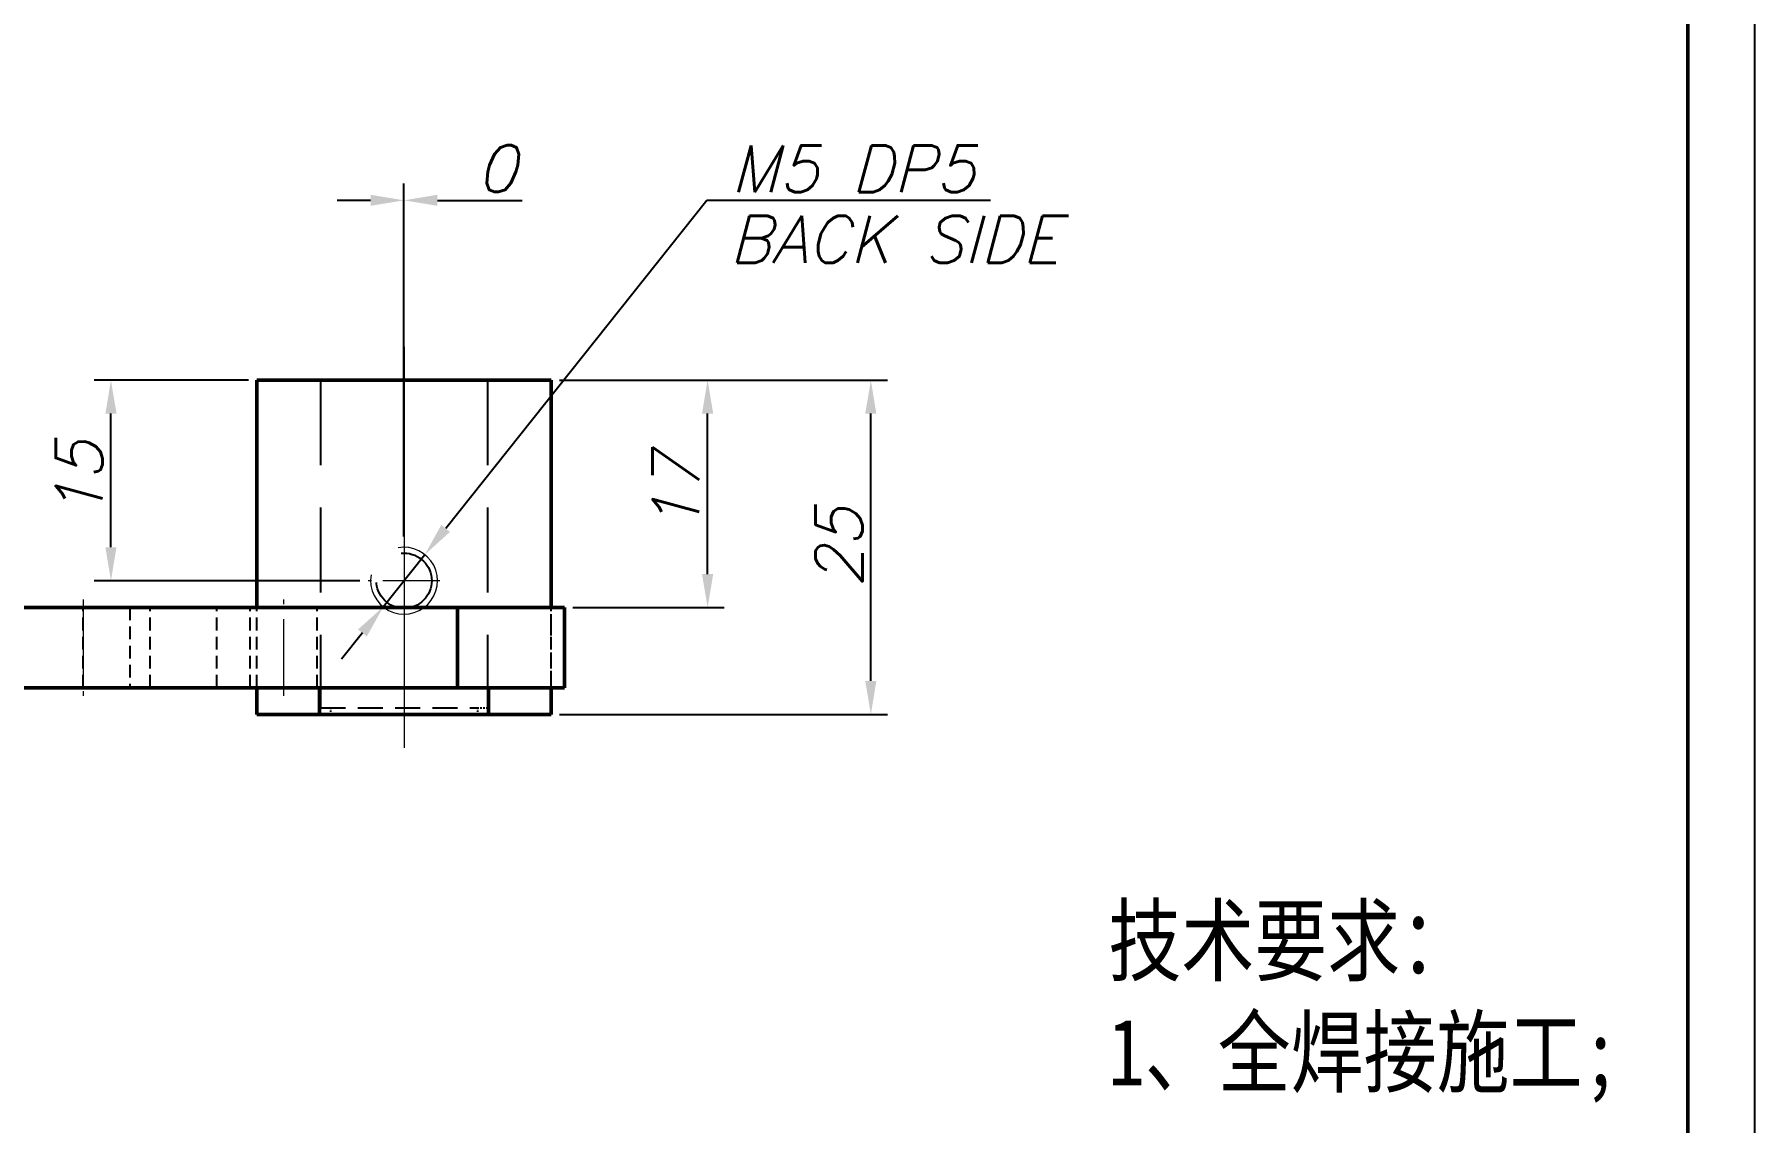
# Model space of a CAD drawing. Header units: inches. Extents: x 17901 to 26602, y 9673 to 14036.
# Drawn here: x 21220.5 to 21349.2, y 12564 to 12645.4 of the extents above; entities that cross this region are included whole.
import ezdxf

# ---------------------------------------------------------------- set-up
doc = ezdxf.new("R2010")
doc.units = ezdxf.units.IN
doc.header["$MEASUREMENT"] = 0
doc.linetypes.add('CENTER', pattern=[50.8, 31.75, -6.35, 6.35, -6.35])
doc.linetypes.add('DASHED2', pattern=[9.525, 6.35, -3.175])
doc.layers.add('Dim', color=3, linetype='Continuous')
for name, color, linetype, lineweight in [('中心线', 1, 'CENTER', 15), ('图框_内框线', 5, 'Continuous', 50), ('标注线', 3, 'Continuous', 25), ('粗实线', 7, 'Continuous', 50), ('细实线', 4, 'Continuous', 25), ('虚线', 2, 'DASHED2', 25)]:
    doc.layers.add(name, color=color, linetype=linetype, lineweight=lineweight)
doc.styles.add('DIM_FONT', font='romans.shx', dxfattribs={"oblique": 15})
doc.styles.add('宋体', font='', dxfattribs={"width": 0.8, "height": 5})
doc.styles.get('宋体').set_extended_font_data('SimSun')
doc.dimstyles.new('幅面 1：1$0', dxfattribs={"dimtxt": 3.5, "dimasz": 2.5, "dimexe": 1.25, "dimexo": 0.625, "dimtad": 1, "dimdsep": 46, "dimtxsty": 'DIM_FONT', "dimcen": 2.5, "dimclrd": 256, "dimclre": 256, "dimclrt": 256, "dimadec": 0, "dimazin": 0, "dimtm": 1e-09, "dimtfac": 0.5, "dimtmove": 0, "dimatfit": 3, "dimfxl": 1, "dimlwd": -1, "dimarcsym": 0})
doc.dimstyles.new('幅面 1：1$3', dxfattribs={"dimtxt": 3.5, "dimasz": 2.5, "dimexe": 1.25, "dimexo": 0.625, "dimtad": 1, "dimtih": 1, "dimtoh": 1, "dimdsep": 46, "dimtxsty": 'DIM_FONT', "dimcen": 2.5, "dimclrd": 256, "dimclre": 256, "dimclrt": 256, "dimazin": 2, "dimtfac": 0.5, "dimtmove": 0, "dimatfit": 3, "dimfxl": 1, "dimlwd": -1, "dimlwe": -1, "dimarcsym": 0})

# ---------------------------------------------------------------- blocks, each defined once
blk = doc.blocks.new('*D238')
at = {"layer": 'Defpoints', "color": 0, "transparency": 16777216}
for p in [(21259.15, 12619.56), (21270.86, 12619.56), (21260.15, 12602.56)]:
    blk.add_point(p, dxfattribs=at)
at = {"layer": '标注线', "lineweight": -2, "transparency": 16777216}
for p, q in [((21259.78, 12619.56), (21272.11, 12619.56)), ((21260.78, 12602.56), (21272.11, 12602.56))]:
    blk.add_line(p, q, dxfattribs=at)
at = {"layer": '标注线', "transparency": 16777216}
blk.add_line((21270.86, 12605.06), (21270.86, 12617.06), dxfattribs=at)
for points in [[(21270.44, 12617.06), (21271.28, 12617.06), (21270.86, 12619.56)], [(21270.44, 12605.06), (21271.28, 12605.06), (21270.86, 12602.56)]]:
    blk.add_solid(points, dxfattribs=at)
at = {"layer": '标注线', "transparency": 16777216, "insert": (21268.49, 12611.06), "char_height": 3.5, "attachment_point": 5, "rotation": 90, "style": 'DIM_FONT'}
blk.add_mtext('17', dxfattribs=at)
blk = doc.blocks.new('*D239')
at = {"layer": 'Defpoints', "color": 0, "transparency": 16777216}
for p in [(21259.15, 12619.56), (21283.07, 12619.56), (21259.15, 12594.56)]:
    blk.add_point(p, dxfattribs=at)
at = {"layer": '标注线', "lineweight": -2, "transparency": 16777216}
for p, q in [((21259.78, 12619.56), (21284.32, 12619.56)), ((21259.78, 12594.56), (21284.32, 12594.56))]:
    blk.add_line(p, q, dxfattribs=at)
at = {"layer": '标注线', "transparency": 16777216}
blk.add_line((21283.07, 12597.06), (21283.07, 12617.06), dxfattribs=at)
for points in [[(21282.65, 12617.06), (21283.48, 12617.06), (21283.07, 12619.56)], [(21282.65, 12597.06), (21283.48, 12597.06), (21283.07, 12594.56)]]:
    blk.add_solid(points, dxfattribs=at)
at = {"layer": '标注线', "transparency": 16777216, "insert": (21280.69, 12607.06), "char_height": 3.5, "attachment_point": 5, "rotation": 90, "style": 'DIM_FONT'}
blk.add_mtext('25', dxfattribs=at)
blk = doc.blocks.new('*D241')
at = {"layer": 'Defpoints', "color": 0, "transparency": 16777216}
for p in [(21226.23, 12619.56), (21237.15, 12619.56), (21245.47, 12604.56)]:
    blk.add_point(p, dxfattribs=at)
at = {"layer": '标注线', "lineweight": -2, "transparency": 16777216}
for p, q in [((21236.53, 12619.56), (21224.98, 12619.56)), ((21244.84, 12604.56), (21224.98, 12604.56))]:
    blk.add_line(p, q, dxfattribs=at)
at = {"layer": '标注线', "transparency": 16777216}
blk.add_line((21226.23, 12607.06), (21226.23, 12617.06), dxfattribs=at)
for points in [[(21225.82, 12617.06), (21226.65, 12617.06), (21226.23, 12619.56)], [(21225.82, 12607.06), (21226.65, 12607.06), (21226.23, 12604.56)]]:
    blk.add_solid(points, dxfattribs=at)
at = {"layer": '标注线', "transparency": 16777216, "insert": (21223.86, 12612.06), "char_height": 3.5, "attachment_point": 5, "rotation": 90, "style": 'DIM_FONT'}
blk.add_mtext('15', dxfattribs=at)
blk = doc.blocks.new('*D242')
at = {"layer": 'Defpoints', "color": 0, "transparency": 16777216}
for p in [(21248.15, 12633.01), (21248.15, 12619.56), (21248.15, 12607.24)]:
    blk.add_point(p, dxfattribs=at)
at = {"layer": '标注线', "lineweight": -2, "transparency": 16777216}
for p in [(21248.15, 12607.87), (21248.15, 12620.18)]:
    blk.add_line(p, (21248.15, 12634.26), dxfattribs=at)
at = {"layer": '标注线', "transparency": 16777216}
for p, q in [((21245.65, 12633.01), (21243.15, 12633.01)), ((21250.65, 12633.01), (21256.98, 12633.01))]:
    blk.add_line(p, q, dxfattribs=at)
for points in [[(21245.65, 12633.43), (21245.65, 12632.6), (21248.15, 12633.01)], [(21250.65, 12633.43), (21250.65, 12632.6), (21248.15, 12633.01)]]:
    blk.add_solid(points, dxfattribs=at)
at = {"layer": '标注线', "transparency": 16777216, "insert": (21255.07, 12635.39), "char_height": 3.5, "attachment_point": 5, "style": 'DIM_FONT'}
blk.add_mtext('0', dxfattribs=at)
blk = doc.blocks.new('*D183')
at = {"layer": 'Defpoints', "color": 0, "transparency": 16777216}
for p in [(21249.71, 12606.51), (21246.6, 12602.6)]:
    blk.add_point(p, dxfattribs=at)
at = {"layer": '标注线', "transparency": 16777216}
for p, q in [((21270.8, 12633), (21251.27, 12608.47)), ((21292.03, 12633), (21270.8, 12633)), ((21246.6, 12602.6), (21249.71, 12606.51)), ((21245.04, 12600.65), (21243.48, 12598.69))]:
    blk.add_line(p, q, dxfattribs=at)
for points in [[(21250.94, 12608.73), (21251.59, 12608.21), (21249.71, 12606.51)], [(21244.71, 12600.91), (21245.37, 12600.39), (21246.6, 12602.6)]]:
    blk.add_solid(points, dxfattribs=at)
at = {"layer": '标注线', "transparency": 16777216, "insert": (21281.73, 12635.37), "char_height": 3.5, "attachment_point": 5, "style": 'DIM_FONT'}
blk.add_mtext('M5 DP5', dxfattribs=at)

msp = doc.modelspace()

# ---------------------------------------------------------------- linework, layer by layer
at = {"layer": 'Defpoints'}
msp.add_lwpolyline([(21139.168, 12793.923), (21349.168, 12793.923), (21349.168, 12496.923), (21139.168, 12496.923)], close=True, dxfattribs=at)
at = {"layer": '中心线'}
msp.add_line((21248.154, 12622.057), (21248.154, 12592.057), dxfattribs=at)
at = {"layer": '中心线', "ltscale": 0.134355}
for p, q in [((21248.154, 12607.244), (21248.154, 12601.87)), ((21250.841, 12604.557), (21245.467, 12604.557))]:
    msp.add_line(p, q, dxfattribs=at)
at = {"layer": '中心线', "ltscale": 0.180015}
msp.add_line((21224.154, 12603.157), (21224.154, 12595.957), dxfattribs=at)
at = {"layer": '中心线', "ltscale": 0.18}
msp.add_line((21239.154, 12595.957), (21239.154, 12603.157), dxfattribs=at)
at = {"layer": '图框_内框线'}
msp.add_lwpolyline([(21164.168, 12501.923), (21344.168, 12501.923), (21344.168, 12788.303), (21164.168, 12788.303)], close=True, dxfattribs=at)
at = {"layer": '粗实线'}
for p, q in [((21259.154, 12619.557), (21237.154, 12619.557)), ((21195.154, 12602.557), (21252.154, 12602.557)), ((21195.154, 12596.557), (21252.154, 12596.557))]:
    msp.add_line(p, q, dxfattribs=at)
at = {"layer": '粗实线', "ltscale": 0.424999}
for p, q in [((21237.154, 12602.557), (21237.154, 12619.557)), ((21259.154, 12602.557), (21259.154, 12619.557))]:
    msp.add_line(p, q, dxfattribs=at)
at = {"layer": '粗实线', "ltscale": 0.15}
for p, q in [((21252.154, 12602.557), (21252.154, 12596.557)), ((21260.154, 12596.557), (21260.154, 12602.557))]:
    msp.add_line(p, q, dxfattribs=at)
at = {"layer": '粗实线', "ltscale": 0.2}
for p, q in [((21260.154, 12602.557), (21252.154, 12602.557)), ((21260.154, 12596.557), (21252.154, 12596.557))]:
    msp.add_line(p, q, dxfattribs=at)
at = {"layer": '粗实线', "ltscale": 0.050001}
msp.add_line((21237.154, 12594.557), (21237.154, 12596.557), dxfattribs=at)
at = {"layer": '粗实线', "ltscale": 0.05}
for p, q in [((21241.83, 12594.557), (21241.83, 12596.557)), ((21254.479, 12594.557), (21254.479, 12596.557)), ((21259.154, 12594.557), (21259.154, 12596.557))]:
    msp.add_line(p, q, dxfattribs=at)
at = {"layer": '粗实线', "ltscale": 0.316228}
for p, q in [((21254.479, 12596.557), (21241.83, 12596.557)), ((21241.83, 12594.557), (21254.479, 12594.557))]:
    msp.add_line(p, q, dxfattribs=at)
at = {"layer": '粗实线', "ltscale": 0.116886}
for p, q in [((21241.83, 12594.557), (21237.154, 12594.557)), ((21259.154, 12594.557), (21254.479, 12594.557))]:
    msp.add_line(p, q, dxfattribs=at)
at = {"layer": '细实线', "lineweight": 13}
msp.add_arc((21248.154, 12604.557), 2.5, 169.99999, 100.00001, dxfattribs=at)
at = {"layer": '虚线'}
for p, q in [((21241.904, 12619.557), (21241.904, 12595.057)), ((21254.404, 12619.557), (21254.404, 12595.057))]:
    msp.add_line(p, q, dxfattribs=at)
at = {"layer": '虚线', "ltscale": 0.15}
for p, q in [((21224.154, 12596.557), (21224.154, 12602.557)), ((21224.154, 12596.557), (21224.154, 12602.557)), ((21227.654, 12602.557), (21227.654, 12596.557)), ((21229.154, 12596.557), (21229.154, 12602.557)), ((21234.154, 12596.557), (21234.154, 12602.557)), ((21236.654, 12596.557), (21236.654, 12602.557)), ((21236.654, 12596.557), (21236.654, 12602.557)), ((21237.154, 12596.557), (21237.154, 12602.557)), ((21237.154, 12596.557), (21237.154, 12602.557)), ((21241.654, 12596.557), (21241.654, 12602.557)), ((21241.654, 12596.557), (21241.654, 12602.557)), ((21259.154, 12596.557), (21259.154, 12602.557))]:
    msp.add_line(p, q, dxfattribs=at)
at = {"layer": '虚线', "ltscale": 0.1}
msp.add_line((21259.154, 12598.557), (21259.154, 12602.557), dxfattribs=at)
at = {"layer": '虚线', "ltscale": 0.049999}
msp.add_line((21259.154, 12596.557), (21259.154, 12598.557), dxfattribs=at)
at = {"layer": '虚线', "ltscale": 0.293372}
msp.add_line((21241.904, 12595.057), (21253.639, 12595.057), dxfattribs=at)
at = {"layer": '虚线', "ltscale": 0.0125}
for p, q in [((21242.654, 12595.057), (21242.654, 12594.557)), ((21253.654, 12595.057), (21253.654, 12594.557))]:
    msp.add_line(p, q, dxfattribs=at)
at = {"layer": '虚线', "ltscale": 0.019128}
msp.add_line((21253.639, 12595.057), (21254.404, 12595.057), dxfattribs=at)
at = {"layer": '虚线'}
msp.add_circle((21248.154, 12604.557), 2.067, dxfattribs=at)

# ---------------------------------------------------------------- texts
at = {"layer": 'Dim', "insert": (21272.459, 12628.347), "char_height": 3.5, "attachment_point": 7, "style": 'DIM_FONT'}
msp.add_mtext('BACK SIDE', dxfattribs=at)
at = {"layer": '标注线', "insert": (21300.835, 12580.138), "char_height": 10, "width": 1023.28183, "attachment_point": 1, "style": '宋体'}
msp.add_mtext('{\\H0.5x;技术要求：\\P1、全焊接施工;\\P\\P\\H2x;\\W0.7; }', dxfattribs=at)

# ---------------------------------------------------------------- dimensions: what is measured, and where the dimension line sits
at = {"layer": '标注线'}
dim = msp.add_diameter_dim_2p(p1=(21246.597, 12602.601), p2=(21249.712, 12606.513), text='<> DP5', dimstyle='幅面 1：1$3', override={"dimpost": 'M<>'}, dxfattribs=at)
dim.commit()
dim.dimension.update_dxf_attribs({"geometry": '*D183', "text_midpoint": (21281.731, 12632.999), "dimtype": 163})
dim = msp.add_linear_dim(base=(21248.154210895, 12633.013829622), p1=(21248.154210895, 12607.244220454), p2=(21248.154210895, 12619.557117182), dimstyle='幅面 1：1$0', dxfattribs=at)
dim.commit()
dim.dimension.update_dxf_attribs({"geometry": '*D242', "text_midpoint": (21255.069489187, 12635.388829622)})
for base, p1, p2, picture, middle in [((21226.235, 12619.557), (21245.467, 12604.557), (21237.154, 12619.557), '*D241', (21223.86, 12612.057)), ((21270.861, 12619.557), (21260.154, 12602.557), (21259.154, 12619.557), '*D238', (21268.486, 12611.057)), ((21283.067, 12619.557), (21259.154, 12594.557), (21259.154, 12619.557), '*D239', (21280.692, 12607.057))]:
    dim = msp.add_linear_dim(base=base, p1=p1, p2=p2, angle=90, dimstyle='幅面 1：1$0', dxfattribs=at)
    dim.commit()
    dim.dimension.update_dxf_attribs({"geometry": picture, "text_midpoint": middle})

doc.saveas('drawing.dxf')
